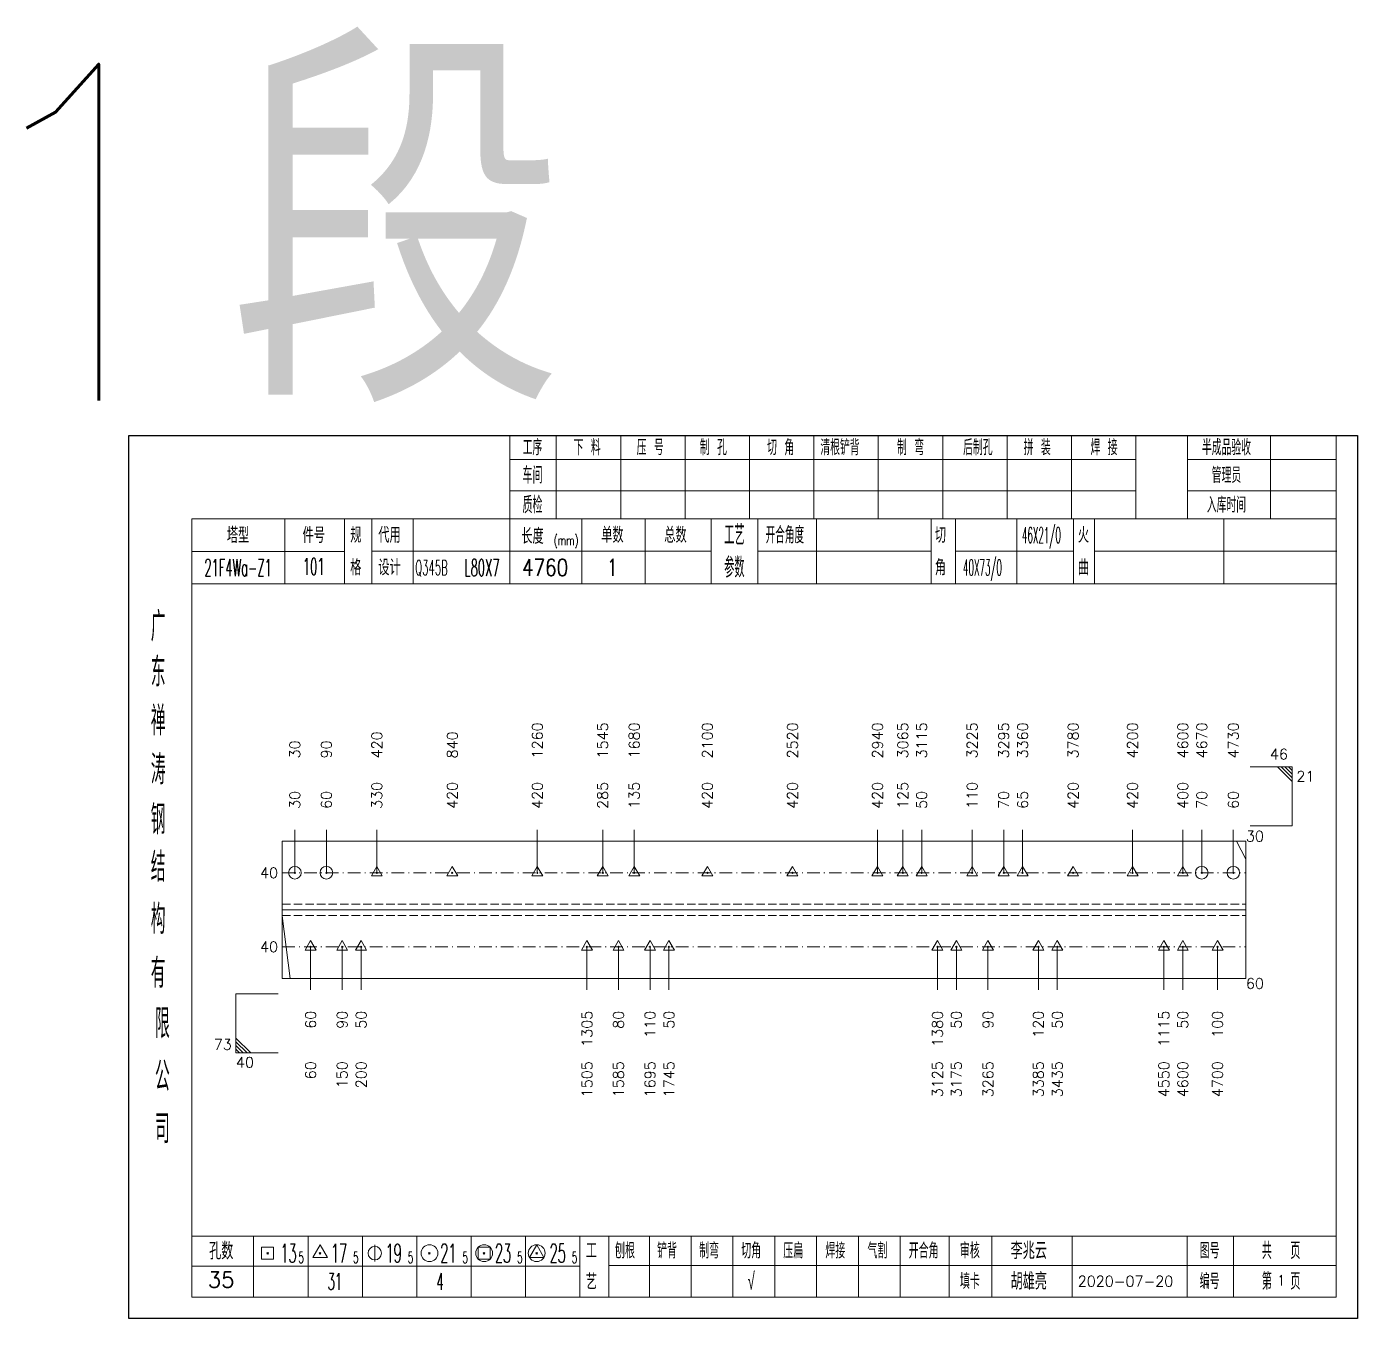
# Model space of a CAD drawing. Extents: x 1310 to 15542, y -76 to 8381.
# Drawn here: x 1492.1 to 1808.6, y 5793.7 to 6100.8 of the extents above; entities that cross this region are included whole.
import ezdxf
from ezdxf.enums import TextEntityAlignment as Align

# ---------------------------------------------------------------- set-up
doc = ezdxf.new("R2010")
doc.units = 0
doc.header["$MEASUREMENT"] = 0
doc.linetypes.add('一点画线', pattern=[5.2, 3, -1, 0.2, -1])
doc.linetypes.add('虚线', pattern=[2.75, 2, -0.75])
doc.layers.get('0').update_dxf_attribs({"linetype": 'CONTINUOUS', "lineweight": 25})
for name, color, linetype, lineweight in [('1', 7, 'CONTINUOUS', 25), ('4', 7, 'CONTINUOUS', 25), ('5', 7, 'CONTINUOUS', 25)]:
    doc.layers.add(name, color=color, linetype=linetype, lineweight=lineweight)
doc.layers.add('文字', color=4, linetype='CONTINUOUS')
doc.styles.add('HZ', font='txt.shx', dxfattribs={"width": 0.7, "oblique": 12, "bigfont": 'hztxt.shx'})
doc.styles.get("Standard").update_dxf_attribs({"font": 'simplex.shx', "width": 0.7, "height": 3, "bigfont": 'gbhzfs.shx'})

# ---------------------------------------------------------------- blocks, each defined once
blk = doc.blocks.new('孔21.5')
at = {"layer": '5', "color": 7, "linetype": 'Continuous', "lineweight": 13}
for p, q in [((-0.1, -0.1), (0.1, 0.1)), ((0.1, -0.1), (-0.1, 0.1))]:
    blk.add_line(p, q, dxfattribs=at)
blk.add_circle((0, 0), 1, dxfattribs=at)
blk = doc.blocks.new('孔17.5')
at = {"layer": '5', "color": 7, "linetype": 'Continuous', "lineweight": 13}
for p, q in [((0, 1), (-0.866, -0.5)), ((-0.1, -0.1), (0.1, 0.1)), ((0.1, -0.1), (-0.1, 0.1)), ((0.866, -0.5), (0, 1)), ((-0.866, -0.5), (0.866, -0.5))]:
    blk.add_line(p, q, dxfattribs=at)
blk = doc.blocks.new('CTJGK')
at = {"color": 6, "linetype": 'Continuous'}
for p, q in [((0, 209.97), (292.13, 209.97)), ((0, 0), (0, 209.97)), ((292.13, 209.97), (292.13, 0)), ((292.13, 0), (0, 0))]:
    blk.add_line(p, q, dxfattribs=at)

msp = doc.modelspace()

# ---------------------------------------------------------------- linework, layer by layer
at = {"color": 7, "linetype": 'Continuous', "lineweight": 13}
for p, q in [((1793.052, 5924.824), (1783.052, 5924.824)), ((1789.552, 5924.824), (1793.052, 5921.324)), ((1790.427, 5924.824), (1793.052, 5922.199)), ((1791.302, 5924.824), (1793.052, 5923.074)), ((1792.177, 5924.824), (1793.052, 5923.949)), ((1793.052, 5910.824), (1793.052, 5924.824)), ((1793.052, 5910.824), (1783.052, 5910.824)), ((1555.922, 5899.637), (1555.922, 5909.824)), ((1563.422, 5899.637), (1563.422, 5909.824)), ((1575.422, 5899.637), (1575.422, 5909.824)), ((1613.574, 5899.637), (1613.574, 5909.824)), ((1629.117, 5899.637), (1629.117, 5909.824)), ((1636.617, 5899.637), (1636.617, 5909.824)), ((1694.443, 5899.637), (1694.443, 5909.824)), ((1700.46, 5899.637), (1700.46, 5909.824)), ((1704.96, 5899.637), (1704.96, 5909.824)), ((1716.96, 5899.637), (1716.96, 5909.824)), ((1724.46, 5899.637), (1724.46, 5909.824)), ((1728.96, 5899.637), (1728.96, 5909.824)), ((1755.095, 5899.637), (1755.095, 5909.824)), ((1767.052, 5899.637), (1767.052, 5909.824)), ((1771.552, 5899.637), (1771.552, 5909.824)), ((1779.052, 5899.637), (1779.052, 5909.824)), ((1782.052, 5902.855), (1779.837, 5907.137)), ((1552.922, 5889.397), (1554.847, 5874.512)), ((1559.672, 5882.012), (1559.672, 5871.824)), ((1567.172, 5882.012), (1567.172, 5871.824)), ((1571.672, 5882.012), (1571.672, 5871.824)), ((1625.367, 5882.012), (1625.367, 5871.824)), ((1632.867, 5882.012), (1632.867, 5871.824)), ((1640.367, 5882.012), (1640.367, 5871.824)), ((1644.867, 5882.012), (1644.867, 5871.824)), ((1708.71, 5882.012), (1708.71, 5871.824)), ((1713.21, 5882.012), (1713.21, 5871.824)), ((1720.71, 5882.012), (1720.71, 5871.824)), ((1732.71, 5882.012), (1732.71, 5871.824)), ((1737.21, 5882.012), (1737.21, 5871.824)), ((1762.552, 5882.012), (1762.552, 5871.824)), ((1767.052, 5882.012), (1767.052, 5871.824)), ((1775.302, 5882.012), (1775.302, 5871.824)), ((1541.922, 5870.824), (1551.922, 5870.824)), ((1541.922, 5870.824), (1541.922, 5856.824)), ((1545.422, 5856.824), (1541.922, 5860.324)), ((1544.547, 5856.824), (1541.922, 5859.449)), ((1543.672, 5856.824), (1541.922, 5858.574)), ((1542.797, 5856.824), (1541.922, 5857.699)), ((1541.922, 5856.824), (1551.922, 5856.824))]:
    msp.add_line(p, q, dxfattribs=at)
at = {"color": 7, "linetype": 'Continuous', "lineweight": 18}
for p, q in [((1552.922, 5907.137), (1552.922, 5874.512)), ((1552.922, 5907.137), (1782.052, 5907.137)), ((1782.052, 5907.137), (1782.052, 5874.512)), ((1552.922, 5890.824), (1782.052, 5890.824))]:
    msp.add_line(p, q, dxfattribs=at)
at = {"color": 3, "linetype": '一点画线', "lineweight": 13}
for p, q in [((1552.922, 5899.637), (1782.052, 5899.637)), ((1552.922, 5882.012), (1782.052, 5882.012))]:
    msp.add_line(p, q, dxfattribs=at)
at = {"color": 1, "linetype": '虚线', "lineweight": 18}
for p, q in [((1552.922, 5892.137), (1782.052, 5892.137)), ((1552.922, 5889.512), (1782.052, 5889.512))]:
    msp.add_line(p, q, dxfattribs=at)
at = {"layer": '1', "color": 7, "linetype": 'Continuous', "lineweight": 18}
msp.add_line((1552.922, 5874.512), (1782.052, 5874.512), dxfattribs=at)
at = {"layer": '4', "color": 1, "linetype": 'Continuous', "lineweight": 18}
for p, q in [((1516.422, 6003.651), (1516.422, 5793.681)), ((1808.552, 6003.651), (1516.422, 6003.651)), ((1607.052, 6003.651), (1607.052, 5983.811)), ((1618.082, 6003.651), (1618.082, 5983.791)), ((1633.392, 6003.651), (1633.392, 5983.791)), ((1648.712, 6003.651), (1648.712, 5983.791)), ((1664.022, 6003.651), (1664.022, 5983.791)), ((1679.332, 6003.651), (1679.332, 5983.791)), ((1694.642, 6003.651), (1694.642, 5983.791)), ((1709.962, 6003.651), (1709.962, 5983.791)), ((1725.272, 6003.651), (1725.272, 5983.791)), ((1740.582, 6003.651), (1740.582, 5983.791)), ((1755.892, 6003.651), (1755.892, 5983.811)), ((1755.892, 6003.651), (1755.892, 5983.791)), ((1768.172, 6003.651), (1768.172, 5983.791)), ((1787.922, 6003.651), (1787.922, 5983.791)), ((1803.502, 6003.651), (1803.502, 5983.791)), ((1808.552, 5973.851), (1808.552, 6003.651)), ((1755.892, 5997.921), (1607.052, 5997.921)), ((1803.502, 5997.921), (1768.172, 5997.921)), ((1755.892, 5990.441), (1607.052, 5990.441)), ((1803.502, 5990.441), (1768.172, 5990.441)), ((1531.432, 5983.791), (1531.432, 5798.731)), ((1803.502, 5983.791), (1531.432, 5983.791)), ((1553.552, 5983.801), (1553.552, 5968.381)), ((1567.702, 5968.381), (1567.702, 5983.791)), ((1574.202, 5968.381), (1574.202, 5983.791)), ((1584.072, 5983.791), (1584.072, 5968.381)), ((1607.052, 5983.811), (1607.052, 5968.381)), ((1624.172, 5983.791), (1624.172, 5968.381)), ((1639.222, 5983.791), (1639.222, 5968.381)), ((1654.922, 5983.791), (1654.922, 5968.381)), ((1665.982, 5983.791), (1665.982, 5968.381)), ((1679.932, 5983.791), (1679.932, 5968.381)), ((1707.232, 5983.791), (1707.232, 5968.381)), ((1712.992, 5983.791), (1712.992, 5968.381)), ((1727.612, 5983.791), (1727.612, 5968.381)), ((1741.072, 5983.791), (1741.072, 5968.381)), ((1746.062, 5983.791), (1746.062, 5968.381)), ((1776.802, 5983.791), (1776.802, 5968.381)), ((1803.502, 5798.731), (1803.502, 5983.791)), ((1567.702, 5976.031), (1531.432, 5976.031)), ((1654.922, 5976.081), (1574.202, 5976.081)), ((1665.982, 5976.081), (1707.232, 5976.081)), ((1712.992, 5976.081), (1741.072, 5976.081)), ((1746.062, 5976.081), (1803.682, 5976.081)), ((1808.552, 5793.681), (1808.552, 5973.851)), ((1803.682, 5968.381), (1531.432, 5968.381)), ((1531.432, 5813.261), (1803.502, 5813.261)), ((1546.122, 5813.261), (1546.122, 5798.731)), ((1559.052, 5798.731), (1559.052, 5813.261)), ((1571.982, 5813.261), (1571.982, 5798.731)), ((1584.902, 5798.731), (1584.902, 5813.261)), ((1597.832, 5813.261), (1597.832, 5798.731)), ((1610.762, 5798.731), (1610.762, 5813.261)), ((1623.682, 5798.731), (1623.682, 5813.261)), ((1630.552, 5798.731), (1630.552, 5813.261)), ((1640.212, 5798.731), (1640.212, 5813.261)), ((1650.152, 5798.731), (1650.152, 5813.261)), ((1660.092, 5798.731), (1660.092, 5813.261)), ((1670.042, 5798.731), (1670.042, 5813.261)), ((1679.982, 5798.731), (1679.982, 5813.261)), ((1689.922, 5798.731), (1689.922, 5813.261)), ((1699.872, 5798.731), (1699.872, 5813.261)), ((1711.512, 5798.731), (1711.512, 5813.261)), ((1721.662, 5798.731), (1721.662, 5813.261)), ((1740.722, 5798.731), (1740.722, 5813.261)), ((1768.102, 5798.731), (1768.102, 5813.261)), ((1779.062, 5798.731), (1779.062, 5813.261)), ((1623.682, 5806.131), (1531.432, 5806.131)), ((1630.512, 5806.291), (1803.502, 5806.291)), ((1531.432, 5798.731), (1803.502, 5798.731)), ((1516.422, 5793.681), (1808.552, 5793.681))]:
    msp.add_line(p, q, dxfattribs=at)
at = {"layer": '4', "color": 7, "linetype": 'Continuous', "lineweight": 13}
for p, q in [((1548.008, 5807.767), (1548.008, 5810.595)), ((1548.008, 5810.595), (1550.836, 5810.595)), ((1549.222, 5808.981), (1549.622, 5809.381)), ((1549.622, 5808.981), (1549.222, 5809.381)), ((1550.836, 5810.595), (1550.836, 5807.767)), ((1561.922, 5811.181), (1560.19, 5808.181)), ((1561.722, 5808.981), (1562.122, 5809.381)), ((1562.122, 5808.981), (1561.722, 5809.381)), ((1563.654, 5808.181), (1561.922, 5811.181)), ((1574.922, 5811.181), (1574.922, 5807.181)), ((1587.722, 5808.981), (1588.122, 5809.381)), ((1588.122, 5808.981), (1587.722, 5809.381)), ((1599.508, 5807.767), (1599.508, 5810.595)), ((1599.508, 5810.595), (1602.336, 5810.595)), ((1600.722, 5808.981), (1601.122, 5809.381)), ((1601.122, 5808.981), (1600.722, 5809.381)), ((1602.336, 5810.595), (1602.336, 5807.767)), ((1613.422, 5811.181), (1611.69, 5808.181)), ((1613.222, 5808.981), (1613.622, 5809.381)), ((1613.622, 5808.981), (1613.222, 5809.381)), ((1615.154, 5808.181), (1613.422, 5811.181)), ((1550.836, 5807.767), (1548.008, 5807.767)), ((1560.19, 5808.181), (1563.654, 5808.181)), ((1602.336, 5807.767), (1599.508, 5807.767)), ((1611.69, 5808.181), (1615.154, 5808.181))]:
    msp.add_line(p, q, dxfattribs=at)
for centre, radius in [((1574.922, 5809.181), 1.6), ((1587.922, 5809.181), 2), ((1600.922, 5809.181), 2), ((1613.422, 5809.181), 2)]:
    msp.add_circle(centre, radius, dxfattribs=at)

# ---------------------------------------------------------------- block references
at = {"color": 0, "linetype": 'Continuous'}
msp.add_blockref('CTJGK', (1516.422, 5793.681), dxfattribs=at)
at = {"color": 8, "linetype": 'Continuous', "lineweight": 9, "xscale": 1.5, "yscale": 1.5, "zscale": 1.5}
for name, p in [('孔21.5', (1555.922, 5899.637)), ('孔21.5', (1563.422, 5899.637)), ('孔17.5', (1575.422, 5899.637)), ('孔17.5', (1593.356, 5899.637)), ('孔17.5', (1613.574, 5899.637)), ('孔17.5', (1629.117, 5899.637)), ('孔17.5', (1636.617, 5899.637)), ('孔17.5', (1654.008, 5899.637)), ('孔17.5', (1674.226, 5899.637)), ('孔17.5', (1694.443, 5899.637)), ('孔17.5', (1700.46, 5899.637)), ('孔17.5', (1704.96, 5899.637)), ('孔17.5', (1716.96, 5899.637)), ('孔17.5', (1724.46, 5899.637)), ('孔17.5', (1728.96, 5899.637)), ('孔17.5', (1740.96, 5899.637)), ('孔17.5', (1755.095, 5899.637)), ('孔17.5', (1767.052, 5899.637)), ('孔21.5', (1771.552, 5899.637)), ('孔21.5', (1779.052, 5899.637))]:
    msp.add_blockref(name, p, dxfattribs=at)
at = {"layer": '1', "color": 8, "linetype": 'Continuous', "lineweight": 9, "xscale": 1.5, "yscale": 1.5, "zscale": 1.5}
for p in [(1559.672, 5882.012), (1567.172, 5882.012), (1571.672, 5882.012), (1625.367, 5882.012), (1632.867, 5882.012), (1640.367, 5882.012), (1644.867, 5882.012), (1708.71, 5882.012), (1713.21, 5882.012), (1720.71, 5882.012), (1732.71, 5882.012), (1737.21, 5882.012), (1762.552, 5882.012), (1767.052, 5882.012), (1775.302, 5882.012)]:
    msp.add_blockref('孔17.5', p, dxfattribs=at)

# ---------------------------------------------------------------- texts
at = {"color": 7, "linetype": 'Continuous', "lineweight": 13}
for s, p in [('420', (1575.422, 5926.824)), ('840', (1593.356, 5926.824)), ('1260', (1613.574, 5926.824)), ('1545', (1629.117, 5926.824)), ('1680', (1636.617, 5926.824)), ('2100', (1654.008, 5926.824)), ('2520', (1674.226, 5926.824)), ('2940', (1694.443, 5926.824)), ('3065', (1700.46, 5926.824)), ('3115', (1704.96, 5926.824)), ('3225', (1716.96, 5926.824)), ('3295', (1724.46, 5926.824)), ('3360', (1728.96, 5926.824)), ('3780', (1740.96, 5926.824)), ('4200', (1755.095, 5926.824)), ('4600', (1767.052, 5926.824)), ('4670', (1771.552, 5926.824)), ('4730', (1779.052, 5926.824)), ('30', (1555.922, 5926.824)), ('90', (1563.422, 5926.824))]:
    msp.add_text(s, height=2.5, rotation=90, dxfattribs=at).set_placement(p, align=Align.MIDDLE_LEFT)
for s, p in [('46', (1792.052, 5925.824)), ('73', (1540.922, 5856.824))]:
    msp.add_text(s, height=2.5, dxfattribs=at).set_placement(p, align=Align.BOTTOM_RIGHT)
for s, p in [('21', (1794.052, 5923.824)), ('40', (1541.922, 5855.824))]:
    msp.add_text(s, height=2.5, dxfattribs=at).set_placement(p, align=Align.TOP_LEFT)
at = {"color": 8, "linetype": 'Continuous', "lineweight": 9}
for s, p in [('330', (1575.422, 5914.824)), ('420', (1593.356, 5914.824)), ('420', (1613.574, 5914.824)), ('285', (1629.117, 5914.824)), ('135', (1636.617, 5914.824)), ('420', (1654.008, 5914.824)), ('420', (1674.226, 5914.824)), ('420', (1694.443, 5914.824)), ('125', (1700.46, 5914.824)), ('110', (1716.96, 5914.824)), ('420', (1740.96, 5914.824)), ('420', (1755.095, 5914.824)), ('400', (1767.052, 5914.824)), ('30', (1555.922, 5914.824)), ('60', (1563.422, 5914.824)), ('50', (1704.96, 5914.824)), ('70', (1724.46, 5914.824)), ('65', (1728.96, 5914.824)), ('70', (1771.552, 5914.824)), ('60', (1779.052, 5914.824))]:
    msp.add_text(s, height=2.5, rotation=90, dxfattribs=at).set_placement(p, align=Align.MIDDLE_LEFT)
at = {"color": 7, "linetype": 'Continuous', "lineweight": 13}
msp.add_text('30', height=2.5, dxfattribs=at).set_placement((1782.052, 5908.324), align=Align.MIDDLE_LEFT)
for p in [(1551.922, 5899.637), (1551.922, 5882.012)]:
    msp.add_text('40', height=2.5, dxfattribs=at).set_placement(p, align=Align.MIDDLE_RIGHT)
at = {"layer": '1', "color": 7, "linetype": 'Continuous', "lineweight": 13}
msp.add_text('60', height=2.5, dxfattribs=at).set_placement((1782.052, 5873.324), align=Align.MIDDLE_LEFT)
at = {"layer": '1', "color": 8, "linetype": 'Continuous', "lineweight": 9}
for s, p in [('60', (1559.672, 5866.824)), ('90', (1567.172, 5866.824)), ('50', (1571.672, 5866.824)), ('1305', (1625.367, 5866.824)), ('80', (1632.867, 5866.824)), ('110', (1640.367, 5866.824)), ('50', (1644.867, 5866.824)), ('1380', (1708.71, 5866.824)), ('50', (1713.21, 5866.824)), ('90', (1720.71, 5866.824)), ('120', (1732.71, 5866.824)), ('50', (1737.21, 5866.824)), ('1115', (1762.552, 5866.824)), ('50', (1767.052, 5866.824)), ('100', (1775.302, 5866.824))]:
    msp.add_text(s, height=2.5, rotation=90, dxfattribs=at).set_placement(p, align=Align.MIDDLE_RIGHT)
at = {"layer": '1', "color": 7, "linetype": 'Continuous', "lineweight": 13}
for s, p in [('60', (1559.672, 5854.824)), ('150', (1567.172, 5854.824)), ('200', (1571.672, 5854.824)), ('1505', (1625.367, 5854.824)), ('1585', (1632.867, 5854.824)), ('1695', (1640.367, 5854.824)), ('1745', (1644.867, 5854.824)), ('3125', (1708.71, 5854.824)), ('3175', (1713.21, 5854.824)), ('3265', (1720.71, 5854.824)), ('3385', (1732.71, 5854.824)), ('3435', (1737.21, 5854.824)), ('4550', (1762.552, 5854.824)), ('4600', (1767.052, 5854.824)), ('4700', (1775.302, 5854.824))]:
    msp.add_text(s, height=2.5, rotation=90, dxfattribs=at).set_placement(p, align=Align.MIDDLE_RIGHT)
at = {"layer": '4', "color": 1, "linetype": 'Continuous', "lineweight": 25}
for s, height, width, p in [('工序', 3.7, 0.7, (1612.422, 6000.781)), ('下 料', 3.7, 0.7, (1625.422, 6000.781)), ('压 号', 3.7, 0.7, (1640.422, 6000.781)), ('制 孔', 3.7, 0.7, (1655.422, 6000.781)), ('切 角', 3.7, 0.7, (1671.422, 6000.781)), ('清根铲背 ', 3.7, 0.7, (1686.422, 6000.781)), (' 制 弯', 3.7, 0.7, (1701.422, 6000.781)), (' 后制孔', 3.7, 0.7, (1717.422, 6000.781)), ('拼 装', 3.7, 0.7, (1732.422, 6000.781)), (' 焊 接', 3.7, 0.7, (1747.422, 6000.781)), ('半成品验收', 3.7, 0.7, (1777.422, 6000.781)), ('车间', 4, 0.7, (1612.422, 5994.181)), ('管理员', 3.7, 0.7, (1777.422, 5994.181)), ('质检', 4, 0.7, (1612.422, 5987.121)), ('入库时间', 3.7, 0.7, (1777.422, 5987.121)), ('(mm)', 2.24, 0.7, (1620.422, 5978.681)), ('工艺', 4.8, 0.7, (1660.422, 5979.941)), ('开合角度', 4, 0.6, (1672.422, 5979.941)), ('46X21/0', 3.8, 0.4, (1733.422, 5979.941)), ('21F4Wa-Z1', 4, 0.5, (1542.422, 5972.201)), ('101', 4, 0.5, (1560.422, 5972.451)), ('Q345B', 3.5, 0.5, (1588.422, 5972.181)), ('L80X7', 4, 0.5, (1600.422, 5972.181)), ('4760', 4, 0.8, (1615.422, 5972.231)), ('1', 4, 0.8, (1631.422, 5972.231)), ('参数', 4.8, 0.7, (1660.422, 5972.231)), ('40X73/0', 3.8, 0.4, (1719.422, 5972.231)), ('广', 6.96, 0.7, (1523.422, 5958.151)), ('东', 6.96, 0.7, (1523.422, 5947.361)), ('禅', 6.96, 0.7, (1523.422, 5935.771)), ('涛', 6.96, 0.7, (1523.422, 5924.171)), ('钢', 6.96, 0.7, (1523.422, 5912.281)), ('结', 6.96, 0.7, (1523.422, 5900.971)), ('构', 6.96, 0.7, (1523.422, 5888.591)), ('有', 6.96, 0.7, (1523.422, 5875.781)), ('限', 6.96, 0.7, (1524.422, 5863.781)), ('公', 6.96, 0.7, (1524.422, 5851.241)), ('司', 6.96, 0.7, (1524.422, 5838.761)), ('13', 4.47, 0.5, (1554.422, 5809.181)), ('5', 2.68, 0.6, (1557.422, 5808.181)), ('17', 4.47, 0.5, (1566.422, 5809.181)), ('5', 2.68, 0.6, (1570.422, 5808.181)), ('19', 4.47, 0.5, (1579.422, 5809.181)), ('5', 2.68, 0.6, (1583.422, 5808.181)), ('21', 4.47, 0.5, (1592.422, 5809.181)), ('5', 2.68, 0.6, (1596.422, 5808.181)), ('23', 4.47, 0.5, (1605.422, 5809.181)), ('5', 2.68, 0.6, (1609.422, 5808.181)), ('25', 4.47, 0.5, (1618.422, 5809.181)), ('5', 2.68, 0.6, (1622.422, 5808.181)), ('刨根', 3.7, 0.8, (1634.422, 5809.781)), ('铲背', 3.7, 0.8, (1644.422, 5809.781)), ('制弯', 3.7, 0.8, (1654.422, 5809.781)), ('切角', 3.7, 0.8, (1664.422, 5809.781)), ('压扁', 3.7, 0.8, (1674.422, 5809.781)), ('焊接', 3.7, 0.8, (1684.422, 5809.781)), ('气割', 3.7, 0.8, (1694.422, 5809.781)), ('开合角', 3.7, 0.8, (1705.422, 5809.781)), ('审核', 3.7, 0.8, (1716.422, 5809.781)), ('图号', 3.7, 0.8, (1773.422, 5809.781)), ('共  页', 4, 0.8, (1790.422, 5809.781)), ('31', 4, 0.5, (1565.422, 5802.431)), ('4', 4, 0.5, (1590.422, 5802.431)), ('√', 4, 0.6, (1664.422, 5802.511)), ('填卡', 3.7, 0.8, (1716.422, 5802.511)), ('编号', 3.7, 0.8, (1773.422, 5802.511)), ('第  页', 4, 0.8, (1790.422, 5802.511))]:
    msp.add_text(s, height=height, dxfattribs=dict(at, width=width)).set_placement(p, align=Align.MIDDLE_CENTER)
for s, height, p in [('塔型', 3.7, (1542.422, 5979.911)), ('件号', 3.7, (1560.422, 5979.911)), ('规', 3.7, (1570.422, 5979.941)), ('代用', 3.7, (1578.422, 5979.941)), ('长度', 3.7, (1612.422, 5979.681)), ('单数', 3.7, (1631.422, 5979.941)), ('总数', 3.7, (1646.422, 5979.941)), ('切', 3.7, (1709.422, 5979.941)), ('火', 3.7, (1743.422, 5979.941)), ('格', 3.7, (1570.422, 5972.231)), ('设计', 3.7, (1578.422, 5972.231)), ('角', 3.7, (1709.422, 5972.231)), ('曲', 3.7, (1743.422, 5972.231)), ('孔数', 4, (1538.422, 5809.701)), ('工', 3.7, (1626.422, 5809.781)), ('李兆云', 4, (1730.422, 5809.781)), ('35', 3.7, (1538.422, 5802.871)), ('艺', 3.7, (1626.422, 5802.431)), ('胡雄亮', 4, (1730.422, 5802.511)), ('2020-07-20', 2.5, (1753.422, 5802.511))]:
    msp.add_text(s, height=height, dxfattribs=at).set_placement(p, align=Align.MIDDLE_CENTER)
at = {"layer": '4', "color": 6, "linetype": 'Continuous', "lineweight": 25, "width": 0.8}
msp.add_text('1', height=2.5, dxfattribs=at).set_placement((1790.447, 5802.739), align=Align.MIDDLE_CENTER)
at = {"layer": '文字', "color": 6, "style": 'HZ'}
msp.add_text('1段', height=80, dxfattribs=at).set_placement((1471.574, 6011.941))

doc.saveas('drawing.dxf')
